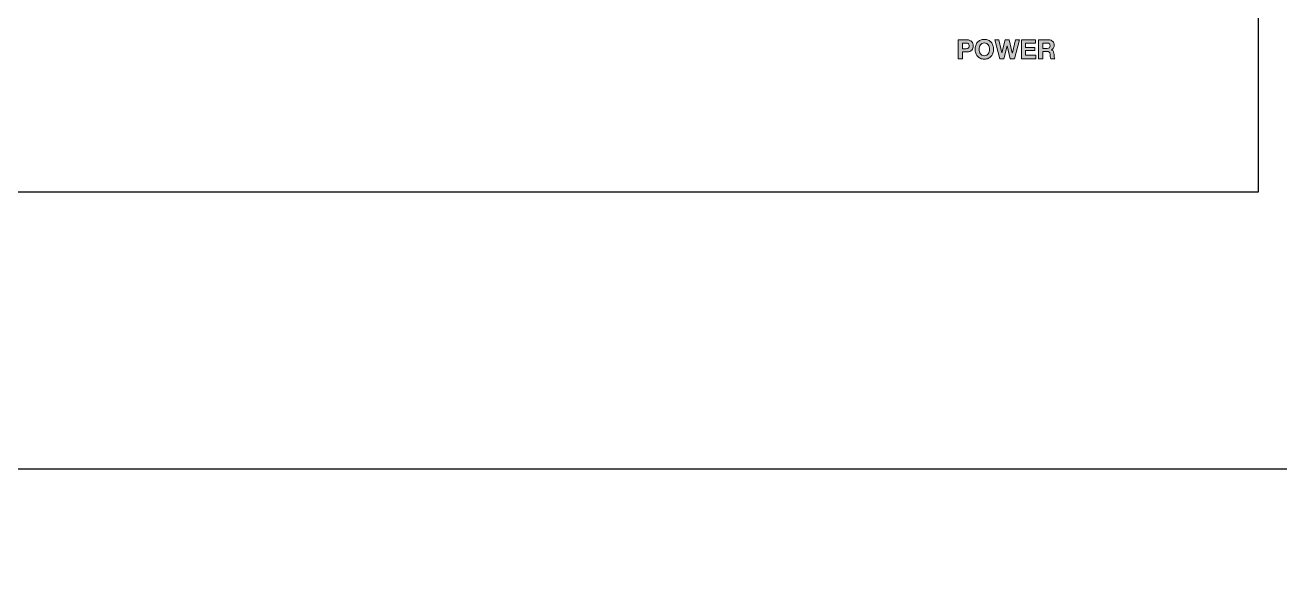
# Model space of a CAD drawing. Header units: millimetres. Extents: x -215875 to 13478, y -2277 to 9476.
# Drawn here: x 10071.4 to 10372.6, y 4143.1 to 4278.7 of the extents above; entities that cross this region are included whole.
import ezdxf

# ---------------------------------------------------------------- set-up
doc = ezdxf.new("R2010")
doc.units = ezdxf.units.MM
doc.header["$MEASUREMENT"] = 0
doc.linetypes.add('HIDDEN', pattern=[9.525, 6.35, -3.175])
doc.layers.get('0').update_dxf_attribs({"lineweight": 25})
doc.layers.add('DIM', color=3, linetype='Continuous', lineweight=9)
doc.layers.add('H', color=2, linetype='HIDDEN', lineweight=15)
doc.layers.add('圖層 1', color=7, linetype='Continuous')

msp = doc.modelspace()

# ---------------------------------------------------------------- hatches: boundary and pattern name
h = msp.add_hatch(color=256)
edge = h.paths.add_edge_path()
edge.add_spline(control_points=[(10297.397, 4275.174), (10297.68, 4275.174), (10297.921, 4275.133), (10298.121, 4275.05), (10298.32, 4274.968), (10298.482, 4274.859), (10298.606, 4274.724), (10298.731, 4274.588), (10298.822, 4274.433), (10298.88, 4274.26), (10298.937, 4274.086), (10298.965, 4273.906), (10298.965, 4273.72), (10298.965, 4273.538), (10298.937, 4273.359), (10298.88, 4273.184), (10298.822, 4273.008), (10298.731, 4272.852), (10298.606, 4272.717), (10298.482, 4272.581), (10298.32, 4272.473), (10298.121, 4272.39), (10297.921, 4272.307), (10297.68, 4272.266), (10297.397, 4272.266), (10297.397, 4272.266), (10296.349, 4272.266), (10296.349, 4272.266), (10296.349, 4272.266), (10296.349, 4270.64), (10296.349, 4270.64), (10296.349, 4270.64), (10295.352, 4270.64), (10295.352, 4270.64), (10295.352, 4270.64), (10295.352, 4275.174), (10295.352, 4275.174), (10295.352, 4275.174), (10297.397, 4275.174), (10297.397, 4275.174)], knot_values=[0, 0, 0, 0, 1, 1, 1, 2, 2, 2, 3, 3, 3, 4, 4, 4, 5, 5, 5, 6, 6, 6, 7, 7, 7, 8, 8, 8, 9, 9, 9, 10, 10, 10, 11, 11, 11, 12, 12, 12, 13, 13, 13, 13], degree=3, periodic=0)
edge = h.paths.add_edge_path(flags=16)
edge.add_spline(control_points=[(10297.124, 4273.041), (10297.238, 4273.041), (10297.348, 4273.049), (10297.454, 4273.066), (10297.56, 4273.083), (10297.653, 4273.116), (10297.733, 4273.164), (10297.814, 4273.213), (10297.878, 4273.282), (10297.927, 4273.371), (10297.976, 4273.46), (10298, 4273.576), (10298, 4273.72), (10298, 4273.864), (10297.976, 4273.98), (10297.927, 4274.07), (10297.878, 4274.159), (10297.814, 4274.227), (10297.733, 4274.276), (10297.653, 4274.325), (10297.56, 4274.357), (10297.454, 4274.374), (10297.348, 4274.391), (10297.238, 4274.4), (10297.124, 4274.4), (10297.124, 4274.4), (10296.349, 4274.4), (10296.349, 4274.4), (10296.349, 4274.4), (10296.349, 4273.041), (10296.349, 4273.041), (10296.349, 4273.041), (10297.124, 4273.041), (10297.124, 4273.041)], knot_values=[0, 0, 0, 0, 1, 1, 1, 2, 2, 2, 3, 3, 3, 4, 4, 4, 5, 5, 5, 6, 6, 6, 7, 7, 7, 8, 8, 8, 9, 9, 9, 10, 10, 10, 11, 11, 11, 11], degree=3, periodic=0)
edge = h.paths.add_edge_path()
edge.add_spline(control_points=[(10299.543, 4273.831), (10299.645, 4274.121), (10299.791, 4274.374), (10299.981, 4274.59), (10300.172, 4274.806), (10300.405, 4274.975), (10300.683, 4275.098), (10300.96, 4275.221), (10301.272, 4275.282), (10301.619, 4275.282), (10301.971, 4275.282), (10302.284, 4275.221), (10302.559, 4275.098), (10302.834, 4274.975), (10303.067, 4274.806), (10303.258, 4274.59), (10303.448, 4274.374), (10303.594, 4274.121), (10303.696, 4273.831), (10303.797, 4273.541), (10303.848, 4273.227), (10303.848, 4272.888), (10303.848, 4272.558), (10303.797, 4272.25), (10303.696, 4271.964), (10303.594, 4271.679), (10303.448, 4271.43), (10303.258, 4271.218), (10303.067, 4271.006), (10302.834, 4270.84), (10302.559, 4270.72), (10302.284, 4270.599), (10301.971, 4270.539), (10301.619, 4270.539), (10301.272, 4270.539), (10300.96, 4270.599), (10300.683, 4270.72), (10300.405, 4270.84), (10300.172, 4271.006), (10299.981, 4271.218), (10299.791, 4271.43), (10299.645, 4271.679), (10299.543, 4271.964), (10299.441, 4272.25), (10299.39, 4272.558), (10299.39, 4272.888), (10299.39, 4273.227), (10299.441, 4273.541), (10299.543, 4273.831)], knot_values=[0, 0, 0, 0, 1, 1, 1, 2, 2, 2, 3, 3, 3, 4, 4, 4, 5, 5, 5, 6, 6, 6, 7, 7, 7, 8, 8, 8, 9, 9, 9, 10, 10, 10, 11, 11, 11, 12, 12, 12, 13, 13, 13, 14, 14, 14, 15, 15, 15, 16, 16, 16, 16], degree=3, periodic=0)
edge = h.paths.add_edge_path(flags=16)
edge.add_spline(control_points=[(10300.454, 4272.333), (10300.499, 4272.153), (10300.569, 4271.991), (10300.667, 4271.847), (10300.764, 4271.703), (10300.891, 4271.587), (10301.048, 4271.501), (10301.205, 4271.414), (10301.395, 4271.371), (10301.619, 4271.371), (10301.844, 4271.371), (10302.034, 4271.414), (10302.191, 4271.501), (10302.347, 4271.587), (10302.474, 4271.703), (10302.572, 4271.847), (10302.669, 4271.991), (10302.74, 4272.153), (10302.785, 4272.333), (10302.829, 4272.512), (10302.851, 4272.698), (10302.851, 4272.888), (10302.851, 4273.087), (10302.829, 4273.28), (10302.785, 4273.466), (10302.74, 4273.652), (10302.669, 4273.819), (10302.572, 4273.965), (10302.474, 4274.111), (10302.347, 4274.227), (10302.191, 4274.314), (10302.034, 4274.4), (10301.844, 4274.444), (10301.619, 4274.444), (10301.395, 4274.444), (10301.205, 4274.4), (10301.048, 4274.314), (10300.891, 4274.227), (10300.764, 4274.111), (10300.667, 4273.965), (10300.569, 4273.819), (10300.499, 4273.652), (10300.454, 4273.466), (10300.41, 4273.28), (10300.387, 4273.087), (10300.387, 4272.888), (10300.387, 4272.698), (10300.41, 4272.512), (10300.454, 4272.333)], knot_values=[0, 0, 0, 0, 1, 1, 1, 2, 2, 2, 3, 3, 3, 4, 4, 4, 5, 5, 5, 6, 6, 6, 7, 7, 7, 8, 8, 8, 9, 9, 9, 10, 10, 10, 11, 11, 11, 12, 12, 12, 13, 13, 13, 14, 14, 14, 15, 15, 15, 16, 16, 16, 16], degree=3, periodic=0)
h.paths.add_polyline_path([(10307.855, 4270.64), (10307.087, 4273.727), (10307.074, 4273.727), (10306.319, 4270.64), (10305.309, 4270.64), (10304.108, 4275.174), (10305.105, 4275.174), (10305.823, 4272.088), (10305.836, 4272.088), (10306.623, 4275.174), (10307.557, 4275.174), (10308.331, 4272.05), (10308.344, 4272.05), (10309.087, 4275.174), (10310.065, 4275.174), (10308.846, 4270.64)])
h.paths.add_polyline_path([(10313.913, 4275.174), (10313.913, 4274.336), (10311.519, 4274.336), (10311.519, 4273.365), (10313.716, 4273.365), (10313.716, 4272.59), (10311.519, 4272.59), (10311.519, 4271.479), (10313.964, 4271.479), (10313.964, 4270.64), (10310.522, 4270.64), (10310.522, 4275.174)])
edge = h.paths.add_edge_path()
edge.add_spline(control_points=[(10317.082, 4275.174), (10317.285, 4275.174), (10317.468, 4275.141), (10317.631, 4275.076), (10317.794, 4275.01), (10317.934, 4274.92), (10318.05, 4274.806), (10318.167, 4274.692), (10318.255, 4274.56), (10318.317, 4274.409), (10318.378, 4274.259), (10318.409, 4274.097), (10318.409, 4273.924), (10318.409, 4273.657), (10318.353, 4273.426), (10318.241, 4273.231), (10318.128, 4273.036), (10317.945, 4272.888), (10317.691, 4272.787), (10317.691, 4272.787), (10317.691, 4272.774), (10317.691, 4272.774), (10317.814, 4272.74), (10317.916, 4272.688), (10317.996, 4272.619), (10318.077, 4272.549), (10318.142, 4272.466), (10318.193, 4272.371), (10318.244, 4272.275), (10318.281, 4272.171), (10318.304, 4272.056), (10318.327, 4271.942), (10318.343, 4271.828), (10318.352, 4271.714), (10318.356, 4271.642), (10318.36, 4271.557), (10318.364, 4271.46), (10318.368, 4271.362), (10318.376, 4271.263), (10318.387, 4271.161), (10318.397, 4271.059), (10318.414, 4270.963), (10318.437, 4270.872), (10318.461, 4270.781), (10318.496, 4270.704), (10318.542, 4270.64), (10318.542, 4270.64), (10317.545, 4270.64), (10317.545, 4270.64), (10317.49, 4270.784), (10317.457, 4270.956), (10317.444, 4271.155), (10317.431, 4271.354), (10317.412, 4271.544), (10317.387, 4271.726), (10317.352, 4271.963), (10317.281, 4272.137), (10317.171, 4272.247), (10317.06, 4272.357), (10316.88, 4272.412), (10316.631, 4272.412), (10316.631, 4272.412), (10315.634, 4272.412), (10315.634, 4272.412), (10315.634, 4272.412), (10315.634, 4270.64), (10315.634, 4270.64), (10315.634, 4270.64), (10314.637, 4270.64), (10314.637, 4270.64), (10314.637, 4270.64), (10314.637, 4275.174), (10314.637, 4275.174), (10314.637, 4275.174), (10317.082, 4275.174), (10317.082, 4275.174)], knot_values=[0, 0, 0, 0, 1, 1, 1, 2, 2, 2, 3, 3, 3, 4, 4, 4, 5, 5, 5, 6, 6, 6, 7, 7, 7, 8, 8, 8, 9, 9, 9, 10, 10, 10, 11, 11, 11, 12, 12, 12, 13, 13, 13, 14, 14, 14, 15, 15, 15, 16, 16, 16, 17, 17, 17, 18, 18, 18, 19, 19, 19, 20, 20, 20, 21, 21, 21, 22, 22, 22, 23, 23, 23, 24, 24, 24, 25, 25, 25, 25], degree=3, periodic=0)
edge = h.paths.add_edge_path(flags=16)
edge.add_spline(control_points=[(10316.726, 4273.123), (10316.955, 4273.123), (10317.126, 4273.174), (10317.24, 4273.276), (10317.355, 4273.377), (10317.412, 4273.543), (10317.412, 4273.771), (10317.412, 4273.991), (10317.355, 4274.151), (10317.24, 4274.25), (10317.126, 4274.35), (10316.955, 4274.4), (10316.726, 4274.4), (10316.726, 4274.4), (10315.634, 4274.4), (10315.634, 4274.4), (10315.634, 4274.4), (10315.634, 4273.123), (10315.634, 4273.123), (10315.634, 4273.123), (10316.726, 4273.123), (10316.726, 4273.123)], knot_values=[0, 0, 0, 0, 1, 1, 1, 2, 2, 2, 3, 3, 3, 4, 4, 4, 5, 5, 5, 6, 6, 6, 7, 7, 7, 7], degree=3, periodic=0)
at = {"layer": 'DIM'}
h = msp.add_hatch(dxfattribs=at)
h.set_pattern_fill('ANSI31', color=256, scale=500, style=0)
h.set_pattern_definition([(45, (-15076.935, 2491.76), (-44.19417, 44.19417), [])])
h.paths.add_polyline_path([(8612.38, 5277.14), (11372.38, 5277.14), (11372.38, 4477.14), (10680.664, 4477.14), (10680.664, 2577.14), (10544.38, 2577.14), (10544.38, 2581.14), (10513.159, 2581.14), (10513.159, 2590.14), (10547.38, 2590.14), (10547.38, 2600.14), (10572.38, 2600.14), (10572.38, 3270.14), (10572.38, 3377.14), (10572.38, 4065.14), (10572.38, 4172.14), (10572.38, 4477.14), (9412.38, 4477.14), (9412.38, 4172.14), (9412.38, 4065.14), (9412.38, 3377.14), (9412.38, 3270.14), (9412.38, 2684.512, 0.3071945), (9386.44, 2577.14), (9304.095, 2577.14), (9304.095, 4477.14), (8612.38, 4477.14)])
at = {"layer": 'H'}
h = msp.add_hatch(dxfattribs=at)
h.set_pattern_fill('ANSI31', color=256, scale=300, angle=90, style=0)
h.set_pattern_definition([(135, (-15076.935, 2491.763), (-26.516504, -26.516504), [])])
h.paths.add_polyline_path([(11372.38, 5277.14), (11422.38, 5277.14), (11422.38, 2527.14), (9528.809, 2527.14, 0.1704957), (9570.649, 2577.14), (10320.38, 2577.14), (10409.38, 2577.14), (10680.664, 2577.14), (11372.38, 2577.14)])
h.paths.add_polyline_path([(8562.38, 5277.14), (8612.38, 5277.14), (8612.38, 4364.075), (8612.38, 2577.14), (9304.095, 2577.14), (9386.44, 2577.14, 0.1704957), (9428.28, 2527.14), (8562.38, 2527.14)])
h.paths.add_polyline_path([(9428.28, 2527.14, -0.1704957), (9386.44, 2577.14), (9440.38, 2577.14), (9529.38, 2577.14), (9570.649, 2577.14, -0.1704957), (9528.809, 2527.14)])

# ---------------------------------------------------------------- linework, layer by layer
for p, q in [((10367.38, 4458.64), (10367.38, 4238.64)), ((10367.38, 4238.64), (9617.38, 4238.64)), ((10572.38, 4172.14), (9412.38, 4172.14)), ((10572.38, 4172.14), (9412.38, 4172.14))]:
    msp.add_line(p, q)
at = {"layer": '圖層 1', "lineweight": 0}
for points in [[(10307.855, 4270.64), (10307.087, 4273.727), (10307.074, 4273.727), (10306.319, 4270.64), (10305.309, 4270.64), (10304.108, 4275.174), (10305.105, 4275.174), (10305.823, 4272.088), (10305.836, 4272.088), (10306.623, 4275.174), (10307.557, 4275.174), (10308.331, 4272.05), (10308.344, 4272.05), (10309.087, 4275.174), (10310.065, 4275.174), (10308.846, 4270.64), (10307.855, 4270.64)], [(10313.913, 4275.174), (10313.913, 4274.336), (10311.519, 4274.336), (10311.519, 4273.365), (10313.716, 4273.365), (10313.716, 4272.59), (10311.519, 4272.59), (10311.519, 4271.479), (10313.964, 4271.479), (10313.964, 4270.64), (10310.522, 4270.64), (10310.522, 4275.174), (10313.913, 4275.174)]]:
    msp.add_lwpolyline(points, dxfattribs=at)
for points, knots in [([(10297.397, 4275.174), (10297.68, 4275.174), (10297.921, 4275.133), (10298.121, 4275.05), (10298.32, 4274.968), (10298.482, 4274.859), (10298.606, 4274.724), (10298.731, 4274.588), (10298.822, 4274.433), (10298.88, 4274.26), (10298.937, 4274.086), (10298.965, 4273.906), (10298.965, 4273.72), (10298.965, 4273.538), (10298.937, 4273.359), (10298.88, 4273.184), (10298.822, 4273.008), (10298.731, 4272.852), (10298.606, 4272.717), (10298.482, 4272.581), (10298.32, 4272.473), (10298.121, 4272.39), (10297.921, 4272.307), (10297.68, 4272.266), (10297.397, 4272.266), (10297.397, 4272.266), (10296.349, 4272.266), (10296.349, 4272.266), (10296.349, 4272.266), (10296.349, 4270.64), (10296.349, 4270.64), (10296.349, 4270.64), (10295.352, 4270.64), (10295.352, 4270.64), (10295.352, 4270.64), (10295.352, 4275.174), (10295.352, 4275.174), (10295.352, 4275.174), (10297.397, 4275.174), (10297.397, 4275.174)], [0, 0, 0, 0, 1, 1, 1, 2, 2, 2, 3, 3, 3, 4, 4, 4, 5, 5, 5, 6, 6, 6, 7, 7, 7, 8, 8, 8, 9, 9, 9, 10, 10, 10, 11, 11, 11, 12, 12, 12, 13, 13, 13, 13]), ([(10297.124, 4273.041), (10297.238, 4273.041), (10297.348, 4273.049), (10297.454, 4273.066), (10297.56, 4273.083), (10297.653, 4273.116), (10297.733, 4273.164), (10297.814, 4273.213), (10297.878, 4273.282), (10297.927, 4273.371), (10297.976, 4273.46), (10298, 4273.576), (10298, 4273.72), (10298, 4273.864), (10297.976, 4273.98), (10297.927, 4274.07), (10297.878, 4274.159), (10297.814, 4274.227), (10297.733, 4274.276), (10297.653, 4274.325), (10297.56, 4274.357), (10297.454, 4274.374), (10297.348, 4274.391), (10297.238, 4274.4), (10297.124, 4274.4), (10297.124, 4274.4), (10296.349, 4274.4), (10296.349, 4274.4), (10296.349, 4274.4), (10296.349, 4273.041), (10296.349, 4273.041), (10296.349, 4273.041), (10297.124, 4273.041), (10297.124, 4273.041)], [0, 0, 0, 0, 1, 1, 1, 2, 2, 2, 3, 3, 3, 4, 4, 4, 5, 5, 5, 6, 6, 6, 7, 7, 7, 8, 8, 8, 9, 9, 9, 10, 10, 10, 11, 11, 11, 11]), ([(10299.543, 4273.831), (10299.645, 4274.121), (10299.791, 4274.374), (10299.981, 4274.59), (10300.172, 4274.806), (10300.405, 4274.975), (10300.683, 4275.098), (10300.96, 4275.221), (10301.272, 4275.282), (10301.619, 4275.282), (10301.971, 4275.282), (10302.284, 4275.221), (10302.559, 4275.098), (10302.834, 4274.975), (10303.067, 4274.806), (10303.258, 4274.59), (10303.448, 4274.374), (10303.594, 4274.121), (10303.696, 4273.831), (10303.797, 4273.541), (10303.848, 4273.227), (10303.848, 4272.888), (10303.848, 4272.558), (10303.797, 4272.25), (10303.696, 4271.964), (10303.594, 4271.679), (10303.448, 4271.43), (10303.258, 4271.218), (10303.067, 4271.006), (10302.834, 4270.84), (10302.559, 4270.72), (10302.284, 4270.599), (10301.971, 4270.539), (10301.619, 4270.539), (10301.272, 4270.539), (10300.96, 4270.599), (10300.683, 4270.72), (10300.405, 4270.84), (10300.172, 4271.006), (10299.981, 4271.218), (10299.791, 4271.43), (10299.645, 4271.679), (10299.543, 4271.964), (10299.441, 4272.25), (10299.39, 4272.558), (10299.39, 4272.888), (10299.39, 4273.227), (10299.441, 4273.541), (10299.543, 4273.831)], [0, 0, 0, 0, 1, 1, 1, 2, 2, 2, 3, 3, 3, 4, 4, 4, 5, 5, 5, 6, 6, 6, 7, 7, 7, 8, 8, 8, 9, 9, 9, 10, 10, 10, 11, 11, 11, 12, 12, 12, 13, 13, 13, 14, 14, 14, 15, 15, 15, 16, 16, 16, 16]), ([(10300.454, 4272.333), (10300.499, 4272.153), (10300.569, 4271.991), (10300.667, 4271.847), (10300.764, 4271.703), (10300.891, 4271.587), (10301.048, 4271.501), (10301.205, 4271.414), (10301.395, 4271.371), (10301.619, 4271.371), (10301.844, 4271.371), (10302.034, 4271.414), (10302.191, 4271.501), (10302.347, 4271.587), (10302.474, 4271.703), (10302.572, 4271.847), (10302.669, 4271.991), (10302.74, 4272.153), (10302.785, 4272.333), (10302.829, 4272.512), (10302.851, 4272.698), (10302.851, 4272.888), (10302.851, 4273.087), (10302.829, 4273.28), (10302.785, 4273.466), (10302.74, 4273.652), (10302.669, 4273.819), (10302.572, 4273.965), (10302.474, 4274.111), (10302.347, 4274.227), (10302.191, 4274.314), (10302.034, 4274.4), (10301.844, 4274.444), (10301.619, 4274.444), (10301.395, 4274.444), (10301.205, 4274.4), (10301.048, 4274.314), (10300.891, 4274.227), (10300.764, 4274.111), (10300.667, 4273.965), (10300.569, 4273.819), (10300.499, 4273.652), (10300.454, 4273.466), (10300.41, 4273.28), (10300.387, 4273.087), (10300.387, 4272.888), (10300.387, 4272.698), (10300.41, 4272.512), (10300.454, 4272.333)], [0, 0, 0, 0, 1, 1, 1, 2, 2, 2, 3, 3, 3, 4, 4, 4, 5, 5, 5, 6, 6, 6, 7, 7, 7, 8, 8, 8, 9, 9, 9, 10, 10, 10, 11, 11, 11, 12, 12, 12, 13, 13, 13, 14, 14, 14, 15, 15, 15, 16, 16, 16, 16]), ([(10317.082, 4275.174), (10317.285, 4275.174), (10317.468, 4275.141), (10317.631, 4275.076), (10317.794, 4275.01), (10317.934, 4274.92), (10318.05, 4274.806), (10318.167, 4274.692), (10318.255, 4274.56), (10318.317, 4274.409), (10318.378, 4274.259), (10318.409, 4274.097), (10318.409, 4273.924), (10318.409, 4273.657), (10318.353, 4273.426), (10318.241, 4273.231), (10318.128, 4273.036), (10317.945, 4272.888), (10317.691, 4272.787), (10317.691, 4272.787), (10317.691, 4272.774), (10317.691, 4272.774), (10317.814, 4272.74), (10317.916, 4272.688), (10317.996, 4272.619), (10318.077, 4272.549), (10318.142, 4272.466), (10318.193, 4272.371), (10318.244, 4272.275), (10318.281, 4272.171), (10318.304, 4272.056), (10318.327, 4271.942), (10318.343, 4271.828), (10318.352, 4271.714), (10318.356, 4271.642), (10318.36, 4271.557), (10318.364, 4271.46), (10318.368, 4271.362), (10318.376, 4271.263), (10318.387, 4271.161), (10318.397, 4271.059), (10318.414, 4270.963), (10318.437, 4270.872), (10318.461, 4270.781), (10318.496, 4270.704), (10318.542, 4270.64), (10318.542, 4270.64), (10317.545, 4270.64), (10317.545, 4270.64), (10317.49, 4270.784), (10317.457, 4270.956), (10317.444, 4271.155), (10317.431, 4271.354), (10317.412, 4271.544), (10317.387, 4271.726), (10317.352, 4271.963), (10317.281, 4272.137), (10317.171, 4272.247), (10317.06, 4272.357), (10316.88, 4272.412), (10316.631, 4272.412), (10316.631, 4272.412), (10315.634, 4272.412), (10315.634, 4272.412), (10315.634, 4272.412), (10315.634, 4270.64), (10315.634, 4270.64), (10315.634, 4270.64), (10314.637, 4270.64), (10314.637, 4270.64), (10314.637, 4270.64), (10314.637, 4275.174), (10314.637, 4275.174), (10314.637, 4275.174), (10317.082, 4275.174), (10317.082, 4275.174)], [0, 0, 0, 0, 1, 1, 1, 2, 2, 2, 3, 3, 3, 4, 4, 4, 5, 5, 5, 6, 6, 6, 7, 7, 7, 8, 8, 8, 9, 9, 9, 10, 10, 10, 11, 11, 11, 12, 12, 12, 13, 13, 13, 14, 14, 14, 15, 15, 15, 16, 16, 16, 17, 17, 17, 18, 18, 18, 19, 19, 19, 20, 20, 20, 21, 21, 21, 22, 22, 22, 23, 23, 23, 24, 24, 24, 25, 25, 25, 25]), ([(10316.726, 4273.123), (10316.955, 4273.123), (10317.126, 4273.174), (10317.24, 4273.276), (10317.355, 4273.377), (10317.412, 4273.543), (10317.412, 4273.771), (10317.412, 4273.991), (10317.355, 4274.151), (10317.24, 4274.25), (10317.126, 4274.35), (10316.955, 4274.4), (10316.726, 4274.4), (10316.726, 4274.4), (10315.634, 4274.4), (10315.634, 4274.4), (10315.634, 4274.4), (10315.634, 4273.123), (10315.634, 4273.123), (10315.634, 4273.123), (10316.726, 4273.123), (10316.726, 4273.123)], [0, 0, 0, 0, 1, 1, 1, 2, 2, 2, 3, 3, 3, 4, 4, 4, 5, 5, 5, 6, 6, 6, 7, 7, 7, 7])]:
    msp.add_open_spline(points, degree=3, knots=knots, dxfattribs=at)

doc.saveas('drawing.dxf')
